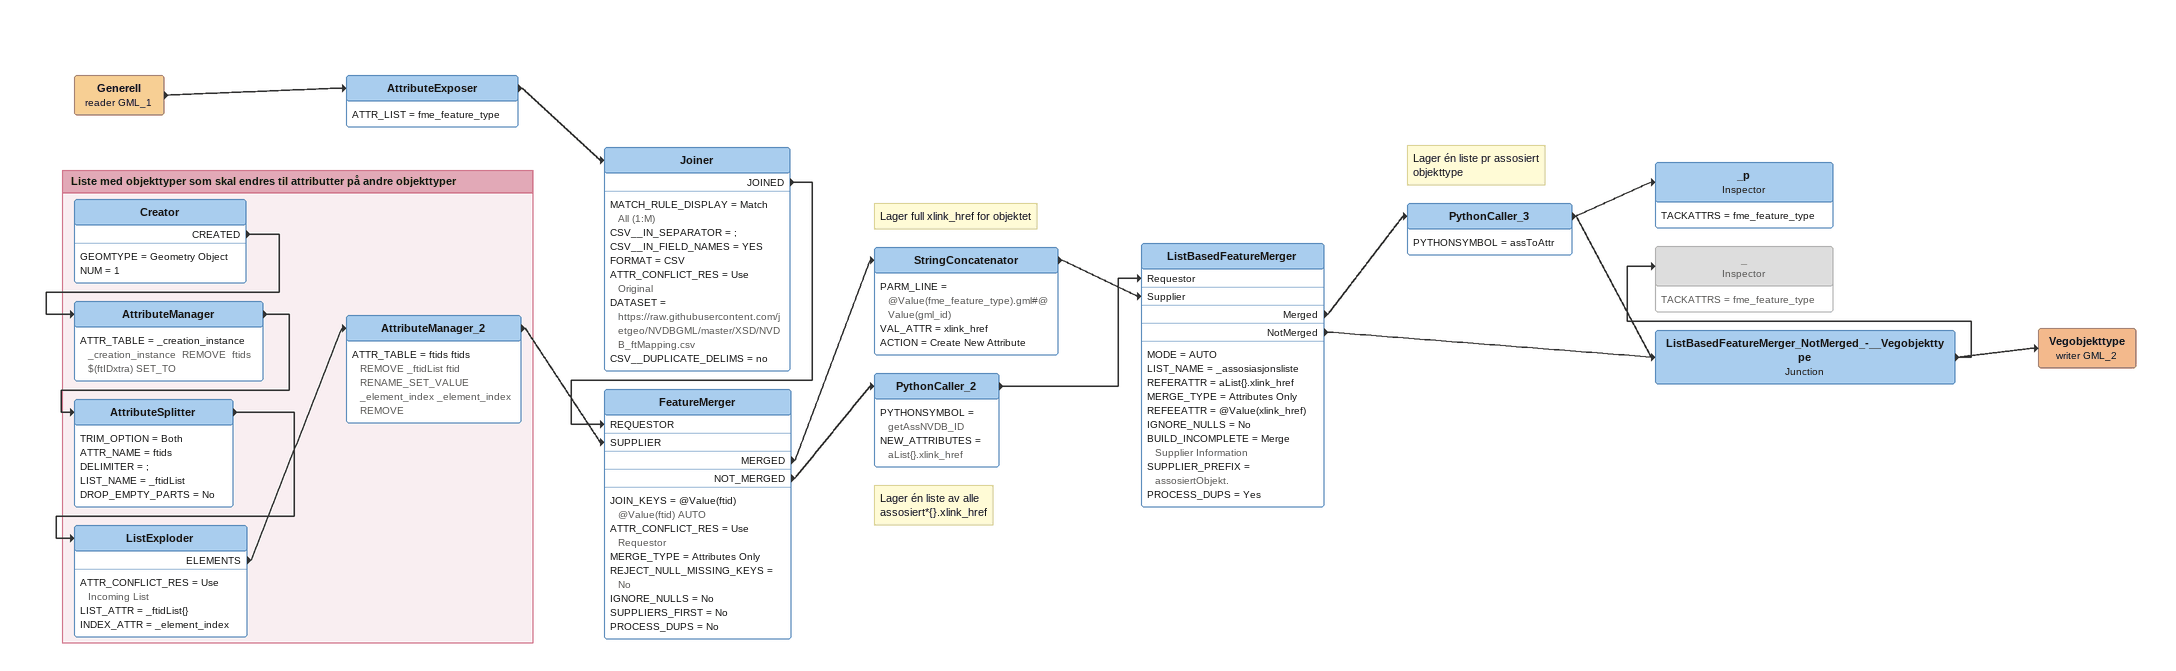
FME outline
Generell (reader GML_1)
    -> AttributeExposer
AttributeExposer
    ATTR_LIST = fme_feature_type
    -> Joiner
Joiner
    MATCH_RULE_DISPLAY = Match All (1:M)
    CSV__IN_SEPARATOR = ;
    CSV__IN_FIELD_NAMES = YES
    FORMAT = CSV
    ATTR_CONFLICT_RES = Use Original
    DATASET = https://raw.githubusercontent.com/jetgeo/NVDBGML/master/XSD/NVDB_ftMapping.csv
    CSV__DUPLICATE_DELIMS = no
    JOINED -> FeatureMerger [REQUESTOR]
FeatureMerger
    JOIN_KEYS = @Value(ftid) @Value(ftid) AUTO
    ATTR_CONFLICT_RES = Use Requestor
    MERGE_TYPE = Attributes Only
    REJECT_NULL_MISSING_KEYS = No
    IGNORE_NULLS = No
    SUPPLIERS_FIRST = No
    PROCESS_DUPS = No
    MERGED -> StringConcatenator
    NOT_MERGED -> PythonCaller_2
Note: Lager full xlink_href for objektet
StringConcatenator
    PARM_LINE = @Value(fme_feature_type).gml#@Value(gml_id)
    VAL_ATTR = xlink_href
    ACTION = Create New Attribute
    -> ListBasedFeatureMerger [Supplier]
Note: Lager én liste av alle assosiert*{}.xlink_href
PythonCaller_2
    PYTHONSYMBOL = getAssNVDB_ID
    NEW_ATTRIBUTES = aList{}.xlink_href
    -> ListBasedFeatureMerger [Requestor]
ListBasedFeatureMerger
    MODE = AUTO
    LIST_NAME = _assosiasjonsliste
    REFERATTR = aList{}.xlink_href
    MERGE_TYPE = Attributes Only
    REFEEATTR = @Value(xlink_href)
    IGNORE_NULLS = No
    BUILD_INCOMPLETE = Merge Supplier Information
    SUPPLIER_PREFIX = assosiertObjekt.
    PROCESS_DUPS = Yes
    Merged -> PythonCaller_3
    NotMerged -> ListBasedFeatureMerger_NotMerged_-__Vegobjekttype
Note: Lager én liste pr assosiert objekttype
PythonCaller_3
    PYTHONSYMBOL = assToAttr
    -> ListBasedFeatureMerger_NotMerged_-__Vegobjekttype
    -> _p
_p: Inspector
    TACKATTRS = fme_feature_type
ListBasedFeatureMerger_NotMerged_-__Vegobjekttype: Junction
    -> Vegobjekttype (writer GML_2)
    -> _
_: Inspector [off]
    TACKATTRS = fme_feature_type
Vegobjekttype (writer GML_2)

Bookmark: Liste med objekttyper som skal endres til attributter på andre objekttyper
Creator
    GEOMTYPE = Geometry Object
    NUM = 1
    CREATED -> AttributeManager
AttributeManager
    ATTR_TABLE = _creation_instance _creation_instance  REMOVE  ftids $(ftIDxtra) SET_TO
    -> AttributeSplitter
AttributeSplitter
    TRIM_OPTION = Both
    ATTR_NAME = ftids
    DELIMITER = ;
    LIST_NAME = _ftidList
    DROP_EMPTY_PARTS = No
    -> ListExploder
ListExploder
    ATTR_CONFLICT_RES = Use Incoming List
    LIST_ATTR = _ftidList{}
    INDEX_ATTR = _element_index
    ELEMENTS -> AttributeManager_2
AttributeManager_2
    ATTR_TABLE = ftids ftids  REMOVE _ftidList ftid  RENAME_SET_VALUE _element_index _element_index  REMOVE
    -> FeatureMerger [SUPPLIER]
